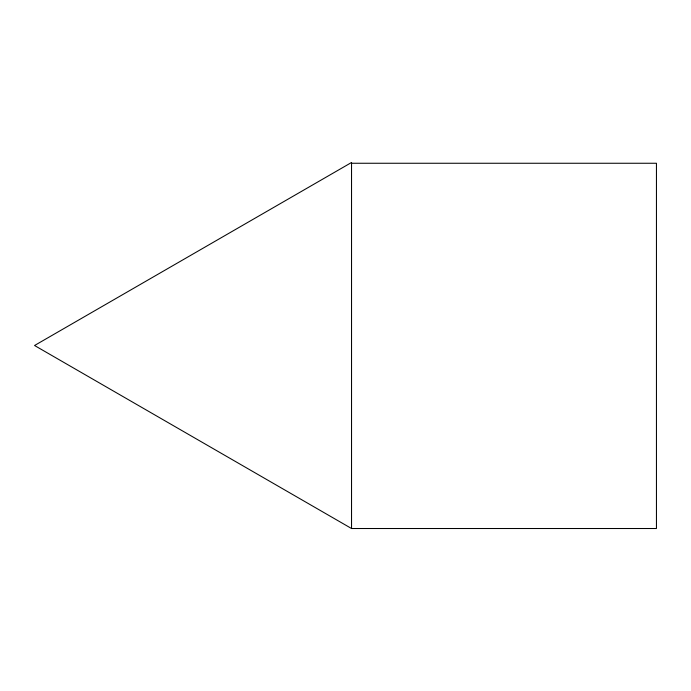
<?xml version="1.0" encoding="UTF-8"?>
<svg xmlns="http://www.w3.org/2000/svg" width="691" height="691" viewBox="0 0 691 691"><rect width="100%" height="100%" fill="white"/><g stroke="black" fill="none" stroke-linecap="round" stroke-linejoin="round"><path stroke-width="1.04" d="M351.538 163.257L656.45 163.257L656.45 528.511L351.538 528.511L34.55 345.5L351.538 162.489L351.538 528.511"/></g></svg>
